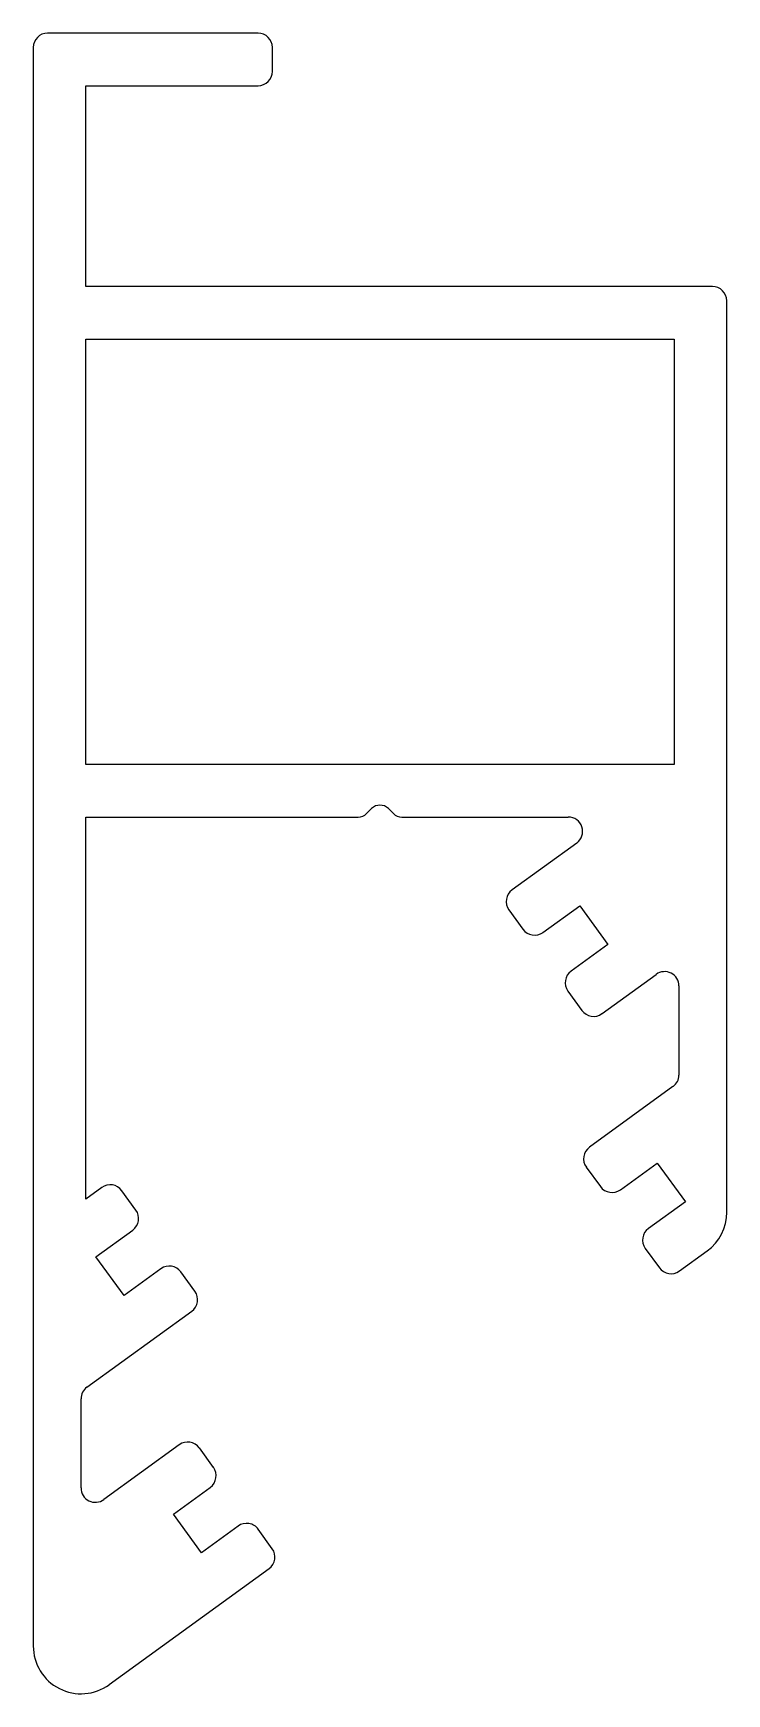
# Model space of a CAD drawing. Extents: x 1259.2 to 1273.7, y 2009.1 to 2043.8.
import ezdxf

# ---------------------------------------------------------------- set-up
doc = ezdxf.new("R2010")
doc.units = 0
doc.layers.get('0').update_dxf_attribs({"linetype": 'CONTINUOUS'})

msp = doc.modelspace()

# ---------------------------------------------------------------- linework, layer by layer
for p, q in [((1263.924, 2043.805), (1259.524, 2043.805)), ((1259.224, 2043.505), (1259.224, 2010.062)), ((1264.224, 2043.005), (1264.224, 2043.505)), ((1260.324, 2038.505), (1260.324, 2042.705)), ((1260.324, 2042.705), (1263.924, 2042.705)), ((1273.424, 2038.505), (1260.324, 2038.505)), ((1273.724, 2019.136), (1273.724, 2038.205)), ((1260.324, 2028.505), (1260.324, 2037.405)), ((1260.324, 2037.405), (1272.624, 2037.405)), ((1272.624, 2037.405), (1272.624, 2028.505)), ((1272.624, 2028.505), (1260.324, 2028.505)), ((1260.324, 2019.412), (1260.324, 2027.405)), ((1260.324, 2027.405), (1266.017, 2027.405)), ((1266.194, 2027.478), (1266.297, 2027.582)), ((1266.651, 2027.582), (1266.754, 2027.478)), ((1266.931, 2027.405), (1270.41, 2027.405)), ((1270.586, 2026.862), (1269.236, 2025.882)), ((1269.882, 2024.991), (1270.65, 2025.549)), ((1270.65, 2025.549), (1271.237, 2024.74)), ((1269.169, 2025.463), (1269.463, 2025.058)), ((1271.237, 2024.74), (1270.469, 2024.182)), ((1271.116, 2023.292), (1272.248, 2024.114)), ((1272.724, 2023.871), (1272.724, 2022.008)), ((1270.403, 2023.763), (1270.697, 2023.359)), ((1272.6, 2021.765), (1270.854, 2020.497)), ((1270.788, 2020.078), (1271.081, 2019.674)), ((1271.501, 2019.607), (1272.27, 2020.166)), ((1272.27, 2020.166), (1272.858, 2019.357)), ((1260.658, 2019.655), (1260.324, 2019.412)), ((1261.37, 2019.183), (1261.077, 2019.588)), ((1272.858, 2019.357), (1272.088, 2018.798)), ((1260.534, 2018.206), (1261.304, 2018.764)), ((1272.021, 2018.379), (1272.315, 2017.974)), ((1272.734, 2017.908), (1273.312, 2018.327)), ((1261.122, 2017.396), (1260.534, 2018.206)), ((1261.891, 2017.955), (1261.122, 2017.396)), ((1262.604, 2017.484), (1262.31, 2017.889)), ((1260.348, 2015.475), (1262.538, 2017.065)), ((1260.224, 2013.369), (1260.224, 2015.233)), ((1262.278, 2014.272), (1260.7, 2013.126)), ((1262.991, 2013.8), (1262.697, 2014.205)), ((1262.155, 2012.823), (1262.924, 2013.381)), ((1262.742, 2012.013), (1262.155, 2012.823)), ((1263.51, 2012.571), (1262.742, 2012.013)), ((1264.222, 2012.097), (1263.93, 2012.503)), ((1260.812, 2009.253), (1264.156, 2011.681))]:
    msp.add_line(p, q)
for centre, radius, start, end in [((1259.524, 2043.505), 0.3, 90, 180), ((1263.924, 2043.505), 0.3, 0, 90), ((1263.924, 2043.005), 0.3, 270, 0), ((1273.424, 2038.205), 0.3, 0, 90), ((1266.474, 2027.405), 0.25, 45, 135), ((1266.017, 2027.655), 0.25, 270, 315), ((1266.931, 2027.655), 0.25, 225, 270), ((1270.41, 2027.105), 0.3, 305.9769, 90), ((1269.412, 2025.639), 0.3, 125.9769, 215.9769), ((1269.706, 2025.234), 0.3, 215.9769, 305.9769), ((1270.646, 2023.939), 0.3, 125.9769, 215.9769), ((1272.424, 2023.871), 0.3, 0, 125.9769), ((1270.939, 2023.535), 0.3, 215.9769, 305.9769), ((1272.424, 2022.008), 0.3, 305.9769, 0), ((1271.031, 2020.255), 0.3, 125.9769, 215.9769), ((1260.834, 2019.412), 0.3, 35.9769, 125.9769), ((1271.324, 2019.85), 0.3, 215.9769, 305.9769), ((1261.128, 2019.007), 0.3, 305.9769, 35.9769), ((1272.724, 2019.136), 1, 305.9769, 0), ((1272.264, 2018.555), 0.3, 125.9769, 215.9769), ((1262.068, 2017.712), 0.3, 35.9769, 125.9769), ((1272.558, 2018.151), 0.3, 215.9769, 305.9769), ((1262.361, 2017.308), 0.3, 305.9769, 35.9769), ((1260.524, 2015.233), 0.3, 125.9769, 180), ((1262.454, 2014.029), 0.3, 35.9769, 125.9769), ((1262.748, 2013.624), 0.3, 305.9769, 35.9769), ((1260.524, 2013.369), 0.3, 180, 305.9769), ((1263.686, 2012.328), 0.3, 35.7015, 125.9769), ((1263.978, 2011.922), 0.3, 306.4344, 35.7024), ((1260.224, 2010.062), 1, 180, 305.9769)]:
    msp.add_arc(centre, radius, start, end)

doc.saveas('drawing.dxf')
